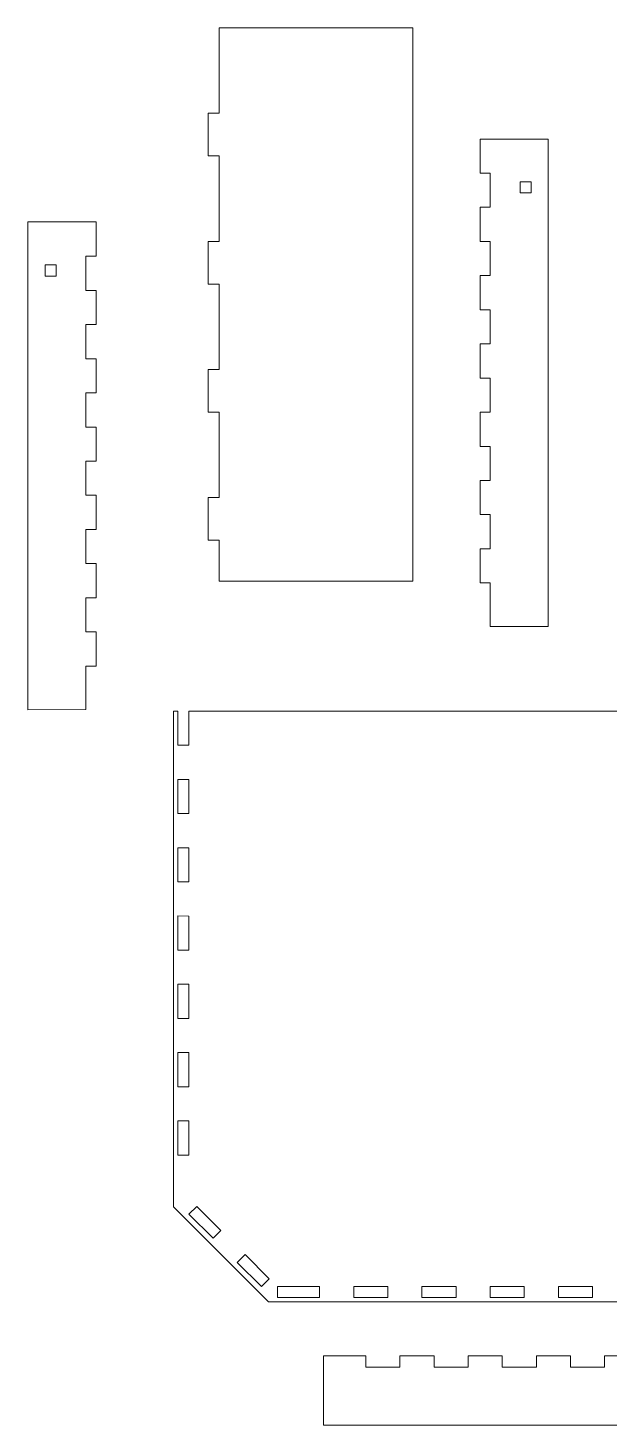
# Model space of a CAD drawing. Header units: millimetres. Extents: x -119 to 3616, y -1141 to -7.
# Drawn here: x -119 to 222, y -839 to -21 of the extents above; entities that cross this region are included whole.
import ezdxf

# ---------------------------------------------------------------- set-up
doc = ezdxf.new("R2010")
doc.units = ezdxf.units.MM
doc.header["$MEASUREMENT"] = 0
doc.layers.add('Layer 1', color=7, linetype='Continuous')

msp = doc.modelspace()

# ---------------------------------------------------------------- linework, layer by layer
at = {"layer": 'Layer 1', "color": 250, "lineweight": 9}
for points, knots in [([(-6.472, -46.1793), (-6.472, -46.1793), (-6.472, -21.1793), (-6.472, -21.1793), (-6.472, -21.1793), (-6.472, -21.1793), (107.028, -21.1793), (107.028, -21.1793), (107.028, -21.1793), (107.028, -21.1793), (107.028, -345.1793), (107.028, -345.1793), (107.028, -345.1793), (107.028, -345.1793), (-6.472, -345.1793), (-6.472, -345.1793), (-6.472, -345.1793), (-6.472, -345.1793), (-6.472, -321.1793), (-6.472, -321.1793), (-6.472, -321.1793), (-6.472, -321.1793), (-12.972, -321.1793), (-12.972, -321.1793), (-12.972, -321.1793), (-12.972, -321.1793), (-12.972, -296.1793), (-12.972, -296.1793), (-12.972, -296.1793), (-12.972, -296.1793), (-6.472, -296.1793), (-6.472, -296.1793), (-6.472, -296.1793), (-6.472, -296.1793), (-6.472, -271.1793), (-6.472, -271.1793), (-6.472, -271.1793), (-6.472, -271.1793), (-6.472, -271.1793), (-6.472, -271.1793), (-6.472, -271.1793), (-6.472, -271.1793), (-6.472, -246.1793), (-6.472, -246.1793), (-6.472, -246.1793), (-6.472, -246.1793), (-12.972, -246.1793), (-12.972, -246.1793), (-12.972, -246.1793), (-12.972, -246.1793), (-12.972, -221.1793), (-12.972, -221.1793), (-12.972, -221.1793), (-12.972, -221.1793), (-6.472, -221.1793), (-6.472, -221.1793), (-6.472, -221.1793), (-6.472, -221.1793), (-6.472, -196.1793), (-6.472, -196.1793), (-6.472, -196.1793), (-6.472, -196.1793), (-6.472, -196.1793), (-6.472, -196.1793), (-6.472, -196.1793), (-6.472, -196.1793), (-6.472, -171.1793), (-6.472, -171.1793), (-6.472, -171.1793), (-6.472, -171.1793), (-12.972, -171.1793), (-12.972, -171.1793), (-12.972, -171.1793), (-12.972, -171.1793), (-12.972, -146.1793), (-12.972, -146.1793), (-12.972, -146.1793), (-12.972, -146.1793), (-6.472, -146.1793), (-6.472, -146.1793), (-6.472, -146.1793), (-6.472, -146.1793), (-6.472, -121.1793), (-6.472, -121.1793)], [0, 0, 0, 0, 0.04545455, 0.04545455, 0.04545455, 0.04545455, 0.09090909, 0.09090909, 0.09090909, 0.09090909, 0.13636364, 0.13636364, 0.13636364, 0.13636364, 0.18181818, 0.18181818, 0.18181818, 0.18181818, 0.22727273, 0.22727273, 0.22727273, 0.22727273, 0.27272727, 0.27272727, 0.27272727, 0.27272727, 0.31818182, 0.31818182, 0.31818182, 0.31818182, 0.36363636, 0.36363636, 0.36363636, 0.36363636, 0.40909091, 0.40909091, 0.40909091, 0.40909091, 0.45454545, 0.45454545, 0.45454545, 0.45454545, 0.5, 0.5, 0.5, 0.5, 0.54545455, 0.54545455, 0.54545455, 0.54545455, 0.59090909, 0.59090909, 0.59090909, 0.59090909, 0.63636364, 0.63636364, 0.63636364, 0.63636364, 0.68181818, 0.68181818, 0.68181818, 0.68181818, 0.72727273, 0.72727273, 0.72727273, 0.72727273, 0.77272727, 0.77272727, 0.77272727, 0.77272727, 0.81818182, 0.81818182, 0.81818182, 0.81818182, 0.86363636, 0.86363636, 0.86363636, 0.86363636, 0.90909091, 0.90909091, 0.90909091, 0.90909091, 1, 1, 1, 1]), ([(-6.472, -121.1793), (-6.472, -121.1793), (-6.472, -96.1793), (-6.472, -96.1793), (-6.472, -96.1793), (-6.472, -96.1793), (-12.972, -96.1793), (-12.972, -96.1793), (-12.972, -96.1793), (-12.972, -96.1793), (-12.972, -71.1793), (-12.972, -71.1793), (-12.972, -71.1793), (-12.972, -71.1793), (-6.472, -71.1793), (-6.472, -71.1793), (-6.472, -71.1793), (-6.472, -71.1793), (-6.472, -46.1793), (-6.472, -46.1793)], [0, 0, 0, 0, 0.16666667, 0.16666667, 0.16666667, 0.16666667, 0.33333333, 0.33333333, 0.33333333, 0.33333333, 0.5, 0.5, 0.5, 0.5, 0.66666667, 0.66666667, 0.66666667, 0.66666667, 1, 1, 1, 1]), ([(146.4987, -86.2492), (146.4987, -86.2492), (186.4987, -86.2492), (186.4987, -86.2492), (186.4987, -86.2492), (186.4987, -86.2492), (186.4987, -371.7666), (186.4987, -371.7666), (186.4987, -371.7666), (186.4987, -371.7666), (152.4987, -371.7666), (152.4987, -371.7666), (152.4987, -371.7666), (152.4987, -371.7666), (152.4987, -346.2492), (152.4987, -346.2492), (152.4987, -346.2492), (152.4987, -346.2492), (146.4987, -346.2492), (146.4987, -346.2492), (146.4987, -346.2492), (146.4987, -346.2492), (146.4987, -326.2491), (146.4987, -326.2491), (146.4987, -326.2491), (146.4987, -326.2491), (152.4987, -326.2492), (152.4987, -326.2492), (152.4987, -326.2492), (152.4987, -326.2492), (152.4987, -306.2492), (152.4987, -306.2492), (152.4987, -306.2492), (152.4987, -306.2492), (146.4987, -306.2492), (146.4987, -306.2492), (146.4987, -306.2492), (146.4987, -306.2492), (146.4987, -286.2492), (146.4987, -286.2492), (146.4987, -286.2492), (146.4987, -286.2492), (152.4987, -286.2492), (152.4987, -286.2492), (152.4987, -286.2492), (152.4987, -286.2492), (152.4987, -266.2492), (152.4987, -266.2492), (152.4987, -266.2492), (152.4987, -266.2492), (146.4987, -266.2492), (146.4987, -266.2492), (146.4987, -266.2492), (146.4987, -266.2492), (146.4987, -246.2492), (146.4987, -246.2492), (146.4987, -246.2492), (146.4987, -246.2492), (152.4987, -246.2492), (152.4987, -246.2492), (152.4987, -246.2492), (152.4987, -246.2492), (152.4987, -226.2492), (152.4987, -226.2492), (152.4987, -226.2492), (152.4987, -226.2492), (146.4987, -226.2492), (146.4987, -226.2492), (146.4987, -226.2492), (146.4987, -226.2492), (146.4987, -206.2492), (146.4987, -206.2492), (146.4987, -206.2492), (146.4987, -206.2492), (152.4987, -206.2492), (152.4987, -206.2492), (152.4987, -206.2492), (152.4987, -206.2492), (152.4987, -186.2492), (152.4987, -186.2492), (152.4987, -186.2492), (152.4987, -186.2492), (146.4987, -186.2492), (146.4987, -186.2492), (146.4987, -186.2492), (146.4987, -186.2492), (146.4987, -166.2492), (146.4987, -166.2492), (146.4987, -166.2492), (146.4987, -166.2492), (152.4987, -166.2492), (152.4987, -166.2492), (152.4987, -166.2492), (152.4987, -166.2492), (152.4987, -146.2492), (152.4987, -146.2492), (152.4987, -146.2492), (152.4987, -146.2492), (146.4987, -146.2492), (146.4987, -146.2492), (146.4987, -146.2492), (146.4987, -146.2492), (146.4987, -126.2492), (146.4987, -126.2492), (146.4987, -126.2492), (146.4987, -126.2492), (152.4987, -126.2491), (152.4987, -126.2491), (152.4987, -126.2491), (152.4987, -126.2491), (152.4987, -106.2492), (152.4987, -106.2492), (152.4987, -106.2492), (152.4987, -106.2492), (146.4987, -106.2492), (146.4987, -106.2492), (146.4987, -106.2492), (146.4987, -106.2492), (146.4987, -86.2492), (146.4987, -86.2492)], [0, 0, 0, 0, 0.03225806, 0.03225806, 0.03225806, 0.03225806, 0.06451613, 0.06451613, 0.06451613, 0.06451613, 0.09677419, 0.09677419, 0.09677419, 0.09677419, 0.12903226, 0.12903226, 0.12903226, 0.12903226, 0.16129032, 0.16129032, 0.16129032, 0.16129032, 0.19354839, 0.19354839, 0.19354839, 0.19354839, 0.22580645, 0.22580645, 0.22580645, 0.22580645, 0.25806452, 0.25806452, 0.25806452, 0.25806452, 0.29032258, 0.29032258, 0.29032258, 0.29032258, 0.32258065, 0.32258065, 0.32258065, 0.32258065, 0.35483871, 0.35483871, 0.35483871, 0.35483871, 0.38709677, 0.38709677, 0.38709677, 0.38709677, 0.41935484, 0.41935484, 0.41935484, 0.41935484, 0.4516129, 0.4516129, 0.4516129, 0.4516129, 0.48387097, 0.48387097, 0.48387097, 0.48387097, 0.51612903, 0.51612903, 0.51612903, 0.51612903, 0.5483871, 0.5483871, 0.5483871, 0.5483871, 0.58064516, 0.58064516, 0.58064516, 0.58064516, 0.61290323, 0.61290323, 0.61290323, 0.61290323, 0.64516129, 0.64516129, 0.64516129, 0.64516129, 0.67741935, 0.67741935, 0.67741935, 0.67741935, 0.70967742, 0.70967742, 0.70967742, 0.70967742, 0.74193548, 0.74193548, 0.74193548, 0.74193548, 0.77419355, 0.77419355, 0.77419355, 0.77419355, 0.80645161, 0.80645161, 0.80645161, 0.80645161, 0.83870968, 0.83870968, 0.83870968, 0.83870968, 0.87096774, 0.87096774, 0.87096774, 0.87096774, 0.90322581, 0.90322581, 0.90322581, 0.90322581, 0.93548387, 0.93548387, 0.93548387, 0.93548387, 1, 1, 1, 1]), ([(169.9453, -111.2438), (169.9453, -111.2438), (176.4453, -111.2438), (176.4453, -111.2438), (176.4453, -111.2438), (176.4453, -111.2438), (176.4453, -117.7438), (176.4453, -117.7438), (176.4453, -117.7438), (176.4453, -117.7438), (169.9453, -117.7438), (169.9453, -117.7438), (169.9453, -117.7438), (169.9453, -117.7438), (169.9453, -111.2438), (169.9453, -111.2438)], [0, 0, 0, 0, 0.2, 0.2, 0.2, 0.2, 0.4, 0.4, 0.4, 0.4, 0.6, 0.6, 0.6, 0.6, 1, 1, 1, 1]), ([(-118.568, -134.726), (-118.568, -134.726), (-78.568, -134.726), (-78.568, -134.726), (-78.568, -134.726), (-78.568, -134.726), (-78.568, -154.9326), (-78.568, -154.9326), (-78.568, -154.9326), (-78.568, -154.9326), (-84.568, -154.9326), (-84.568, -154.9326), (-84.568, -154.9326), (-84.568, -154.9326), (-84.568, -174.9326), (-84.568, -174.9326), (-84.568, -174.9326), (-84.568, -174.9326), (-78.568, -174.9326), (-78.568, -174.9326), (-78.568, -174.9326), (-78.568, -174.9326), (-78.568, -194.9326), (-78.568, -194.9326), (-78.568, -194.9326), (-78.568, -194.9326), (-84.568, -194.9326), (-84.568, -194.9326), (-84.568, -194.9326), (-84.568, -194.9326), (-84.568, -214.9326), (-84.568, -214.9326), (-84.568, -214.9326), (-84.568, -214.9326), (-78.568, -214.9326), (-78.568, -214.9326), (-78.568, -214.9326), (-78.568, -214.9326), (-78.568, -234.9326), (-78.568, -234.9326), (-78.568, -234.9326), (-78.568, -234.9326), (-84.568, -234.9326), (-84.568, -234.9326), (-84.568, -234.9326), (-84.568, -234.9326), (-84.568, -254.9326), (-84.568, -254.9326), (-84.568, -254.9326), (-84.568, -254.9326), (-78.568, -254.9326), (-78.568, -254.9326), (-78.568, -254.9326), (-78.568, -254.9326), (-78.568, -274.9325), (-78.568, -274.9325), (-78.568, -274.9325), (-78.568, -274.9325), (-84.568, -274.9326), (-84.568, -274.9326), (-84.568, -274.9326), (-84.568, -274.9326), (-84.568, -294.9326), (-84.568, -294.9326), (-84.568, -294.9326), (-84.568, -294.9326), (-78.568, -294.9326), (-78.568, -294.9326), (-78.568, -294.9326), (-78.568, -294.9326), (-78.568, -314.9326), (-78.568, -314.9326), (-78.568, -314.9326), (-78.568, -314.9326), (-84.568, -314.9326), (-84.568, -314.9326), (-84.568, -314.9326), (-84.568, -314.9326), (-84.568, -334.9326), (-84.568, -334.9326), (-84.568, -334.9326), (-84.568, -334.9326), (-78.568, -334.9326), (-78.568, -334.9326), (-78.568, -334.9326), (-78.568, -334.9326), (-78.568, -354.9326), (-78.568, -354.9326), (-78.568, -354.9326), (-78.568, -354.9326), (-84.568, -354.9326), (-84.568, -354.9326), (-84.568, -354.9326), (-84.568, -354.9326), (-84.568, -374.9325), (-84.568, -374.9325), (-84.568, -374.9325), (-84.568, -374.9325), (-78.568, -374.9326), (-78.568, -374.9326), (-78.568, -374.9326), (-78.568, -374.9326), (-78.568, -394.9326), (-78.568, -394.9326), (-78.568, -394.9326), (-78.568, -394.9326), (-84.568, -394.9326), (-84.568, -394.9326), (-84.568, -394.9326), (-84.568, -394.9326), (-84.568, -420.45), (-84.568, -420.45), (-84.568, -420.45), (-84.568, -420.45), (-118.568, -420.4838), (-118.568, -420.4838), (-118.568, -420.4838), (-118.568, -420.4838), (-118.568, -134.726), (-118.568, -134.726)], [0, 0, 0, 0, 0.03225806, 0.03225806, 0.03225806, 0.03225806, 0.06451613, 0.06451613, 0.06451613, 0.06451613, 0.09677419, 0.09677419, 0.09677419, 0.09677419, 0.12903226, 0.12903226, 0.12903226, 0.12903226, 0.16129032, 0.16129032, 0.16129032, 0.16129032, 0.19354839, 0.19354839, 0.19354839, 0.19354839, 0.22580645, 0.22580645, 0.22580645, 0.22580645, 0.25806452, 0.25806452, 0.25806452, 0.25806452, 0.29032258, 0.29032258, 0.29032258, 0.29032258, 0.32258065, 0.32258065, 0.32258065, 0.32258065, 0.35483871, 0.35483871, 0.35483871, 0.35483871, 0.38709677, 0.38709677, 0.38709677, 0.38709677, 0.41935484, 0.41935484, 0.41935484, 0.41935484, 0.4516129, 0.4516129, 0.4516129, 0.4516129, 0.48387097, 0.48387097, 0.48387097, 0.48387097, 0.51612903, 0.51612903, 0.51612903, 0.51612903, 0.5483871, 0.5483871, 0.5483871, 0.5483871, 0.58064516, 0.58064516, 0.58064516, 0.58064516, 0.61290323, 0.61290323, 0.61290323, 0.61290323, 0.64516129, 0.64516129, 0.64516129, 0.64516129, 0.67741935, 0.67741935, 0.67741935, 0.67741935, 0.70967742, 0.70967742, 0.70967742, 0.70967742, 0.74193548, 0.74193548, 0.74193548, 0.74193548, 0.77419355, 0.77419355, 0.77419355, 0.77419355, 0.80645161, 0.80645161, 0.80645161, 0.80645161, 0.83870968, 0.83870968, 0.83870968, 0.83870968, 0.87096774, 0.87096774, 0.87096774, 0.87096774, 0.90322581, 0.90322581, 0.90322581, 0.90322581, 0.93548387, 0.93548387, 0.93548387, 0.93548387, 1, 1, 1, 1]), ([(-108.5058, -159.9982), (-108.5058, -159.9982), (-102.0058, -159.9982), (-102.0058, -159.9982), (-102.0058, -159.9982), (-102.0058, -159.9982), (-102.0058, -166.4982), (-102.0058, -166.4982), (-102.0058, -166.4982), (-102.0058, -166.4982), (-108.5058, -166.4982), (-108.5058, -166.4982), (-108.5058, -166.4982), (-108.5058, -166.4982), (-108.5058, -159.9982), (-108.5058, -159.9982)], [0, 0, 0, 0, 0.2, 0.2, 0.2, 0.2, 0.4, 0.4, 0.4, 0.4, 0.6, 0.6, 0.6, 0.6, 1, 1, 1, 1]), ([(-33.1546, -421.3291), (-33.1546, -421.3291), (-30.6485, -421.3292), (-30.6485, -421.3292), (-30.6485, -421.3292), (-30.6485, -421.3292), (-30.6485, -441.3373), (-30.6485, -441.3373), (-30.6485, -441.3373), (-30.6485, -441.3373), (-24.1546, -441.329), (-24.1546, -441.329), (-24.1546, -441.329), (-24.1546, -441.329), (-24.1546, -421.3291), (-24.1546, -421.3291), (-24.1546, -421.3291), (-24.1546, -421.3291), (359.8513, -421.3291), (359.8513, -421.3291), (359.8513, -421.3291), (359.8513, -421.3291), (359.8513, -441.329), (359.8513, -441.329), (359.8513, -441.329), (359.8513, -441.329), (366.3513, -441.3373), (366.3513, -441.3373), (366.3513, -441.3373), (366.3513, -441.3373), (366.3719, -421.3292), (366.3719, -421.3292), (366.3719, -421.3292), (366.3719, -421.3292), (368.8453, -421.3291), (368.8453, -421.3291), (368.8453, -421.3291), (368.8453, -421.3291), (368.8453, -711.6661), (368.8453, -711.6661), (368.8453, -711.6661), (368.8453, -711.6661), (313.2375, -767.329), (313.2375, -767.329), (313.2375, -767.329), (313.2375, -767.329), (22.4267, -767.329), (22.4267, -767.329), (22.4267, -767.329), (22.4267, -767.329), (-33.1546, -711.6655), (-33.1546, -711.6655), (-33.1546, -711.6655), (-33.1546, -711.6655), (-33.1546, -421.3291), (-33.1546, -421.3291)], [0, 0, 0, 0, 0.06666667, 0.06666667, 0.06666667, 0.06666667, 0.13333333, 0.13333333, 0.13333333, 0.13333333, 0.2, 0.2, 0.2, 0.2, 0.26666667, 0.26666667, 0.26666667, 0.26666667, 0.33333333, 0.33333333, 0.33333333, 0.33333333, 0.4, 0.4, 0.4, 0.4, 0.46666667, 0.46666667, 0.46666667, 0.46666667, 0.53333333, 0.53333333, 0.53333333, 0.53333333, 0.6, 0.6, 0.6, 0.6, 0.66666667, 0.66666667, 0.66666667, 0.66666667, 0.73333333, 0.73333333, 0.73333333, 0.73333333, 0.8, 0.8, 0.8, 0.8, 0.86666667, 0.86666667, 0.86666667, 0.86666667, 1, 1, 1, 1]), ([(-30.6485, -461.3125), (-30.6485, -461.3125), (-24.1546, -461.329), (-24.1546, -461.329), (-24.1546, -461.329), (-24.1546, -461.329), (-24.1546, -481.329), (-24.1546, -481.329), (-24.1546, -481.329), (-24.1546, -481.329), (-30.6485, -481.3248), (-30.6485, -481.3248), (-30.6485, -481.3248), (-30.6485, -481.3248), (-30.6485, -461.3125), (-30.6485, -461.3125)], [0, 0, 0, 0, 0.2, 0.2, 0.2, 0.2, 0.4, 0.4, 0.4, 0.4, 0.6, 0.6, 0.6, 0.6, 1, 1, 1, 1]), ([(-30.6485, -501.329), (-30.6485, -501.329), (-24.1546, -501.329), (-24.1546, -501.329), (-24.1546, -501.329), (-24.1546, -501.329), (-24.1546, -521.329), (-24.1546, -521.329), (-24.1546, -521.329), (-24.1546, -521.329), (-30.6485, -521.3208), (-30.6485, -521.3208), (-30.6485, -521.3208), (-30.6485, -521.3208), (-30.6485, -501.329), (-30.6485, -501.329)], [0, 0, 0, 0, 0.2, 0.2, 0.2, 0.2, 0.4, 0.4, 0.4, 0.4, 0.6, 0.6, 0.6, 0.6, 1, 1, 1, 1]), ([(-30.6485, -541.3207), (-30.6485, -541.3207), (-24.1546, -541.329), (-24.1546, -541.329), (-24.1546, -541.329), (-24.1546, -541.329), (-24.1546, -561.329), (-24.1546, -561.329), (-24.1546, -561.329), (-24.1546, -561.329), (-30.6485, -561.3414), (-30.6485, -561.3414), (-30.6485, -561.3414), (-30.6485, -561.3414), (-30.6485, -541.3207), (-30.6485, -541.3207)], [0, 0, 0, 0, 0.2, 0.2, 0.2, 0.2, 0.4, 0.4, 0.4, 0.4, 0.6, 0.6, 0.6, 0.6, 1, 1, 1, 1]), ([(-30.6485, -581.329), (-30.6485, -581.329), (-24.1546, -581.329), (-24.1546, -581.329), (-24.1546, -581.329), (-24.1546, -581.329), (-24.1546, -601.329), (-24.1546, -601.329), (-24.1546, -601.329), (-24.1546, -601.329), (-30.6485, -601.329), (-30.6485, -601.329), (-30.6485, -601.329), (-30.6485, -601.329), (-30.6485, -581.329), (-30.6485, -581.329)], [0, 0, 0, 0, 0.2, 0.2, 0.2, 0.2, 0.4, 0.4, 0.4, 0.4, 0.6, 0.6, 0.6, 0.6, 1, 1, 1, 1]), ([(-30.6485, -621.3455), (-30.6485, -621.3455), (-24.1546, -621.329), (-24.1546, -621.329), (-24.1546, -621.329), (-24.1546, -621.329), (-24.1546, -641.329), (-24.1546, -641.329), (-24.1546, -641.329), (-24.1546, -641.329), (-30.6485, -641.329), (-30.6485, -641.329), (-30.6485, -641.329), (-30.6485, -641.329), (-30.6485, -621.3455), (-30.6485, -621.3455)], [0, 0, 0, 0, 0.2, 0.2, 0.2, 0.2, 0.4, 0.4, 0.4, 0.4, 0.6, 0.6, 0.6, 0.6, 1, 1, 1, 1]), ([(-30.6485, -661.329), (-30.6485, -661.329), (-24.1546, -661.329), (-24.1546, -661.329), (-24.1546, -661.329), (-24.1546, -661.329), (-24.1546, -681.329), (-24.1546, -681.329), (-24.1546, -681.329), (-24.1546, -681.329), (-30.6485, -681.329), (-30.6485, -681.329), (-30.6485, -681.329), (-30.6485, -681.329), (-30.6485, -661.329), (-30.6485, -661.329)], [0, 0, 0, 0, 0.2, 0.2, 0.2, 0.2, 0.4, 0.4, 0.4, 0.4, 0.6, 0.6, 0.6, 0.6, 1, 1, 1, 1]), ([(-24.1571, -715.951), (-24.1571, -715.951), (-19.5887, -711.3742), (-19.5887, -711.3742), (-19.5887, -711.3742), (-19.5887, -711.3742), (-5.4465, -725.5163), (-5.4465, -725.5163), (-5.4465, -725.5163), (-5.4465, -725.5163), (-10.0274, -730.0807), (-10.0274, -730.0807), (-10.0274, -730.0807), (-10.0274, -730.0807), (-24.1571, -715.951), (-24.1571, -715.951)], [0, 0, 0, 0, 0.2, 0.2, 0.2, 0.2, 0.4, 0.4, 0.4, 0.4, 0.6, 0.6, 0.6, 0.6, 1, 1, 1, 1]), ([(4.1189, -744.227), (4.1189, -744.227), (8.6956, -739.6584), (8.6956, -739.6584), (8.6956, -739.6584), (8.6956, -739.6584), (22.8377, -753.8006), (22.8377, -753.8006), (22.8377, -753.8006), (22.8377, -753.8006), (18.2652, -758.3733), (18.2652, -758.3733), (18.2652, -758.3733), (18.2652, -758.3733), (4.1189, -744.227), (4.1189, -744.227)], [0, 0, 0, 0, 0.2, 0.2, 0.2, 0.2, 0.4, 0.4, 0.4, 0.4, 0.6, 0.6, 0.6, 0.6, 1, 1, 1, 1]), ([(27.6721, -758.329), (27.6721, -758.329), (52.4007, -758.329), (52.4007, -758.329), (52.4007, -758.329), (52.4007, -758.329), (52.4007, -764.829), (52.4007, -764.829), (52.4007, -764.829), (52.4007, -764.829), (27.6721, -764.829), (27.6721, -764.829), (27.6721, -764.829), (27.6721, -764.829), (27.6721, -758.329), (27.6721, -758.329)], [0, 0, 0, 0, 0.2, 0.2, 0.2, 0.2, 0.4, 0.4, 0.4, 0.4, 0.6, 0.6, 0.6, 0.6, 1, 1, 1, 1]), ([(72.4007, -758.329), (72.4007, -758.329), (92.4007, -758.329), (92.4007, -758.329), (92.4007, -758.329), (92.4007, -758.329), (92.409, -764.829), (92.409, -764.829), (92.409, -764.829), (92.409, -764.829), (72.4173, -764.829), (72.4173, -764.829), (72.4173, -764.829), (72.4173, -764.829), (72.4007, -758.329), (72.4007, -758.329)], [0, 0, 0, 0, 0.2, 0.2, 0.2, 0.2, 0.4, 0.4, 0.4, 0.4, 0.6, 0.6, 0.6, 0.6, 1, 1, 1, 1]), ([(112.4007, -758.329), (112.4007, -758.329), (132.4007, -758.329), (132.4007, -758.329), (132.4007, -758.329), (132.4007, -758.329), (132.3966, -764.829), (132.3966, -764.829), (132.3966, -764.829), (132.3966, -764.829), (112.3924, -764.829), (112.3924, -764.829), (112.3924, -764.829), (112.3924, -764.829), (112.4007, -758.329), (112.4007, -758.329)], [0, 0, 0, 0, 0.2, 0.2, 0.2, 0.2, 0.4, 0.4, 0.4, 0.4, 0.6, 0.6, 0.6, 0.6, 1, 1, 1, 1]), ([(152.4007, -758.329), (152.4007, -758.329), (172.4007, -758.329), (172.4007, -758.329), (172.4007, -758.329), (172.4007, -758.329), (172.4007, -764.829), (172.4007, -764.829), (172.4007, -764.829), (172.4007, -764.829), (152.4089, -764.829), (152.4089, -764.829), (152.4089, -764.829), (152.4089, -764.829), (152.4007, -758.329), (152.4007, -758.329)], [0, 0, 0, 0, 0.2, 0.2, 0.2, 0.2, 0.4, 0.4, 0.4, 0.4, 0.6, 0.6, 0.6, 0.6, 1, 1, 1, 1]), ([(192.4007, -758.329), (192.4007, -758.329), (212.4007, -758.329), (212.4007, -758.329), (212.4007, -758.329), (212.4007, -758.329), (212.4007, -764.829), (212.4007, -764.829), (212.4007, -764.829), (212.4007, -764.829), (192.4007, -764.829), (192.4007, -764.829), (192.4007, -764.829), (192.4007, -764.829), (192.4007, -758.329), (192.4007, -758.329)], [0, 0, 0, 0, 0.2, 0.2, 0.2, 0.2, 0.4, 0.4, 0.4, 0.4, 0.6, 0.6, 0.6, 0.6, 1, 1, 1, 1]), ([(54.7783, -798.9825), (54.7783, -798.9825), (79.4946, -798.9824), (79.4946, -798.9824), (79.4946, -798.9824), (79.4946, -798.9824), (79.4987, -805.4824), (79.4987, -805.4824), (79.4987, -805.4824), (79.4987, -805.4824), (99.4987, -805.4824), (99.4987, -805.4824), (99.4987, -805.4824), (99.4987, -805.4824), (99.5164, -798.9707), (99.5164, -798.9707), (99.5164, -798.9707), (99.5164, -798.9707), (119.5329, -798.9824), (119.5329, -798.9824), (119.5329, -798.9824), (119.5329, -798.9824), (119.4987, -805.4824), (119.4987, -805.4824), (119.4987, -805.4824), (119.4987, -805.4824), (139.4987, -805.4824), (139.4987, -805.4824), (139.4987, -805.4824), (139.4987, -805.4824), (139.4987, -798.9984), (139.4987, -798.9984), (139.4987, -798.9984), (139.4987, -798.9984), (159.4987, -798.9984), (159.4987, -798.9984), (159.4987, -798.9984), (159.4987, -798.9984), (159.4987, -805.4824), (159.4987, -805.4824), (159.4987, -805.4824), (159.4987, -805.4824), (179.4987, -805.4824), (179.4987, -805.4824), (179.4987, -805.4824), (179.4987, -805.4824), (179.4987, -798.9984), (179.4987, -798.9984), (179.4987, -798.9984), (179.4987, -798.9984), (199.4987, -798.9984), (199.4987, -798.9984), (199.4987, -798.9984), (199.4987, -798.9984), (199.4987, -805.4824), (199.4987, -805.4824), (199.4987, -805.4824), (199.4987, -805.4824), (219.4987, -805.4824), (219.4987, -805.4824), (219.4987, -805.4824), (219.4987, -805.4824), (219.4987, -798.9817), (219.4987, -798.9817), (219.4987, -798.9817), (219.4987, -798.9817), (239.4986, -798.9817), (239.4986, -798.9817), (239.4986, -798.9817), (239.4986, -798.9817), (239.4986, -805.4824), (239.4986, -805.4824), (239.4986, -805.4824), (239.4986, -805.4824), (259.4986, -805.4824), (259.4986, -805.4824), (259.4986, -805.4824), (259.4986, -805.4824), (259.4986, -799.0148), (259.4986, -799.0148), (259.4986, -799.0148), (259.4986, -799.0148), (279.4986, -799.0148), (279.4986, -799.0148), (279.4986, -799.0148), (279.4986, -799.0148), (279.4986, -805.4824), (279.4986, -805.4824), (279.4986, -805.4824), (279.4986, -805.4824), (299.4986, -805.4824), (299.4986, -805.4824), (299.4986, -805.4824), (299.4986, -805.4824), (299.5316, -798.9818), (299.5316, -798.9818), (299.5316, -798.9818), (299.5316, -798.9818), (319.5316, -798.9818), (319.5316, -798.9818), (319.5316, -798.9818), (319.5316, -798.9818), (319.4986, -805.4824), (319.4986, -805.4824), (319.4986, -805.4824), (319.4986, -805.4824), (335.6013, -805.4824), (335.6013, -805.4824), (335.6013, -805.4824), (335.6013, -805.4824), (335.6013, -839.4824), (335.6013, -839.4824), (335.6013, -839.4824), (335.6013, -839.4824), (54.7701, -839.4824), (54.7701, -839.4824), (54.7701, -839.4824), (54.7701, -839.4824), (54.7783, -798.9825), (54.7783, -798.9825)], [0, 0, 0, 0, 0.03225806, 0.03225806, 0.03225806, 0.03225806, 0.06451613, 0.06451613, 0.06451613, 0.06451613, 0.09677419, 0.09677419, 0.09677419, 0.09677419, 0.12903226, 0.12903226, 0.12903226, 0.12903226, 0.16129032, 0.16129032, 0.16129032, 0.16129032, 0.19354839, 0.19354839, 0.19354839, 0.19354839, 0.22580645, 0.22580645, 0.22580645, 0.22580645, 0.25806452, 0.25806452, 0.25806452, 0.25806452, 0.29032258, 0.29032258, 0.29032258, 0.29032258, 0.32258065, 0.32258065, 0.32258065, 0.32258065, 0.35483871, 0.35483871, 0.35483871, 0.35483871, 0.38709677, 0.38709677, 0.38709677, 0.38709677, 0.41935484, 0.41935484, 0.41935484, 0.41935484, 0.4516129, 0.4516129, 0.4516129, 0.4516129, 0.48387097, 0.48387097, 0.48387097, 0.48387097, 0.51612903, 0.51612903, 0.51612903, 0.51612903, 0.5483871, 0.5483871, 0.5483871, 0.5483871, 0.58064516, 0.58064516, 0.58064516, 0.58064516, 0.61290323, 0.61290323, 0.61290323, 0.61290323, 0.64516129, 0.64516129, 0.64516129, 0.64516129, 0.67741935, 0.67741935, 0.67741935, 0.67741935, 0.70967742, 0.70967742, 0.70967742, 0.70967742, 0.74193548, 0.74193548, 0.74193548, 0.74193548, 0.77419355, 0.77419355, 0.77419355, 0.77419355, 0.80645161, 0.80645161, 0.80645161, 0.80645161, 0.83870968, 0.83870968, 0.83870968, 0.83870968, 0.87096774, 0.87096774, 0.87096774, 0.87096774, 0.90322581, 0.90322581, 0.90322581, 0.90322581, 0.93548387, 0.93548387, 0.93548387, 0.93548387, 1, 1, 1, 1])]:
    msp.add_open_spline(points, degree=3, knots=knots, dxfattribs=at)

doc.saveas('drawing.dxf')
